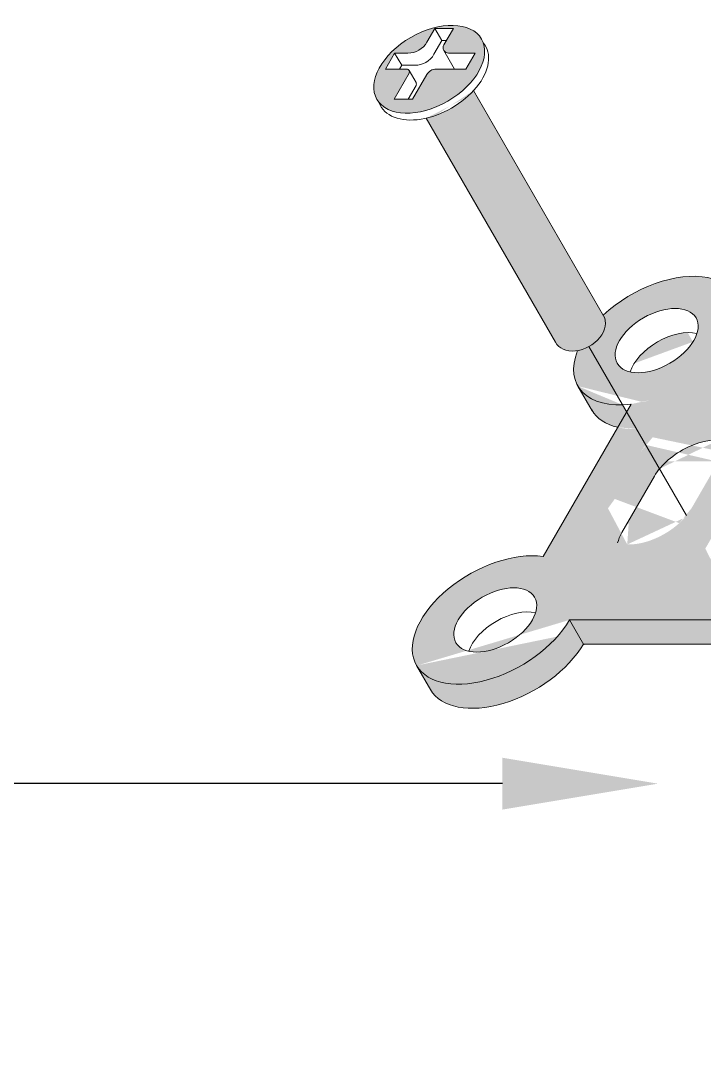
# Model space of a CAD drawing. Header units: metres. Extents: x 81 to 650, y -25 to 177.
# Drawn here: x 221.92 to 225.43, y 65.75 to 71.07 of the extents above; entities that cross this region are included whole.
import ezdxf

# ---------------------------------------------------------------- set-up
doc = ezdxf.new("R2010")
doc.units = ezdxf.units.M

# ---------------------------------------------------------------- blocks, each defined once
blk = doc.blocks.new('*E79')
at = {"lineweight": 0, "transparency": 33554687}
h = blk.add_hatch(color=252, dxfattribs=at)
h.dxf.hatch_style = 1
edge = h.paths.add_edge_path(flags=17)
edge.add_ellipse((10.6741, 9.69), major_axis=(-0.2023, -0.1168), ratio=0.57735, start_angle=360.1787, end_angle=407.1803)
edge.add_line((10.5861, 9.5249), (10.4998, 9.6744))
edge.add_ellipse((10.4768, 9.7187), major_axis=(-0.061, -0.0352), ratio=0.707107, start_angle=62.5657, end_angle=88.1573, ccw=False)
edge.add_ellipse((10.6741, 9.69), major_axis=(-0.2023, -0.1168), ratio=0.57735, start_angle=323.9924, end_angle=360.1787)
edge = h.paths.add_edge_path()
edge.add_ellipse((10.7397, 9.4033), major_axis=(-0.1138, -0.0657), ratio=0.57735, start_angle=135, end_angle=303.3651, ccw=False)
edge.add_line((10.847, 9.4033), (10.7636, 9.2588))
edge.add_ellipse((10.6563, 9.2588), major_axis=(-0.1138, -0.0657), ratio=0.57735, start_angle=123.3651, end_angle=135, ccw=False)
edge.add_ellipse((10.6563, 9.2588), major_axis=(-0.1138, -0.0657), ratio=0.57735, start_angle=28.1255, end_angle=123.3651, ccw=False)
edge.add_ellipse((10.6563, 9.2588), major_axis=(-0.1138, -0.0657), ratio=0.57735, start_angle=-45, end_angle=28.1255, ccw=False)
edge.add_line((10.549, 9.2588), (10.6325, 9.4033))
edge.add_ellipse((10.7397, 9.4033), major_axis=(-0.1138, -0.0657), ratio=0.57735, start_angle=303.3651, end_angle=315, ccw=False)
edge.add_line((10.6455, 9.422), (10.5967, 9.5065))
edge.add_line((10.5967, 9.5065), (10.3823, 9.1352))
edge.add_ellipse((10.2595, 8.9719), major_axis=(-0.2023, -0.1168), ratio=0.57735, start_angle=216.3729, end_angle=360.1787)
edge.add_ellipse((10.2595, 8.9719), major_axis=(-0.2023, -0.1168), ratio=0.57735, start_angle=360.1787, end_angle=495.0363)
edge.add_line((10.4502, 8.972), (10.8364, 8.972))
edge.add_line((10.8364, 8.972), (10.8708, 9.0316))
edge.add_line((10.8708, 9.0316), (10.8449, 9.0765))
edge.add_arc((11.2821, 9.3816), 0.5332, 205.093, 214.907, ccw=False)
edge.add_line((10.7993, 9.1555), (11.1079, 9.6901))
edge.add_line((11.1079, 9.6901), (10.8648, 9.6901))
edge.add_ellipse((10.6741, 9.69), major_axis=(-0.2023, -0.1168), ratio=0.57735, start_angle=135.0363, end_angle=179.5577)
edge.add_ellipse((10.6741, 9.69), major_axis=(-0.2023, -0.1168), ratio=0.57735, start_angle=179.5577, end_angle=291.6185)
edge.add_line((10.5369, 9.7555), (10.5378, 9.7539))
edge.add_ellipse((10.4768, 9.7187), major_axis=(-0.061, -0.0352), ratio=0.707107, start_angle=88.1573, end_angle=180, ccw=False)
edge.add_line((10.4998, 9.6744), (10.5861, 9.5249))
edge.add_ellipse((10.6741, 9.69), major_axis=(-0.2023, -0.1168), ratio=0.57735, start_angle=407.1803, end_angle=413.6088)
edge.add_line((10.6084, 9.5267), (10.5967, 9.5065))
edge.add_line((10.5967, 9.5065), (10.6455, 9.422))
edge = h.paths.add_edge_path(flags=0)
edge.add_ellipse((10.6741, 9.69), major_axis=(-0.1011, -0.0584), ratio=0.57735, start_angle=0, end_angle=147.9725, ccw=False)
edge.add_ellipse((10.6741, 9.69), major_axis=(-0.1011, -0.0584), ratio=0.57735, start_angle=147.9725, end_angle=360, ccw=False)
edge = h.paths.add_edge_path(flags=16)
edge.add_ellipse((10.2595, 8.9719), major_axis=(-0.1011, -0.0584), ratio=0.57735, start_angle=147.9725, end_angle=360, ccw=False)
edge.add_ellipse((10.2595, 8.9719), major_axis=(-0.1011, -0.0584), ratio=0.57735, start_angle=0, end_angle=147.9725, ccw=False)
edge = h.paths.add_edge_path(flags=17)
edge.add_ellipse((10.7755, 9.3414), major_axis=(-0.1138, -0.0657), ratio=0.57735, start_angle=208.1255, end_angle=303.3651, ccw=False)
edge.add_ellipse((10.7397, 9.4033), major_axis=(-0.1138, -0.0657), ratio=0.57735, start_angle=135, end_angle=303.3651)
edge.add_line((10.6455, 9.422), (10.6812, 9.3601))
edge = h.paths.add_edge_path(flags=17)
edge.add_ellipse((10.7755, 9.3414), major_axis=(-0.1138, -0.0657), ratio=0.57735, start_angle=303.3651, end_angle=315, ccw=False)
edge.add_line((10.6812, 9.3601), (10.6455, 9.422))
edge.add_ellipse((10.7397, 9.4033), major_axis=(-0.1138, -0.0657), ratio=0.57735, start_angle=303.3651, end_angle=315)
edge.add_line((10.6325, 9.4033), (10.549, 9.2588))
edge.add_ellipse((10.6563, 9.2588), major_axis=(-0.1138, -0.0657), ratio=0.57735, start_angle=-45, end_angle=28.1255)
edge.add_ellipse((10.6921, 9.1969), major_axis=(-0.1138, -0.0657), ratio=0.57735, start_angle=-45, end_angle=-28.1255, ccw=False)
edge.add_line((10.5848, 9.1969), (10.6682, 9.3414))
edge = h.paths.add_edge_path()
edge.add_ellipse((10.2952, 8.91), major_axis=(-0.2023, -0.1168), ratio=0.57735, start_angle=360.1787, end_angle=495.0363)
edge.add_line((10.486, 8.9101), (10.4502, 8.972))
edge.add_ellipse((10.2595, 8.9719), major_axis=(-0.2023, -0.1168), ratio=0.57735, start_angle=360.1787, end_angle=495.0363, ccw=False)
edge.add_line((10.0574, 8.8548), (10.0932, 8.7928))
h.paths.add_polyline_path([(10.8721, 8.9101), (10.8364, 8.972), (10.4502, 8.972), (10.486, 8.9101)], flags=17)
h.paths.add_polyline_path([(10.8721, 8.9101), (10.9065, 8.9697), (10.8708, 9.0316), (10.8364, 8.972)], flags=17)
edge = h.paths.add_edge_path(flags=16)
edge.add_ellipse((10.7098, 9.628), major_axis=(-0.1011, -0.0584), ratio=0.57735, start_angle=212.0275, end_angle=327.9725, ccw=False)
edge.add_ellipse((10.6741, 9.69), major_axis=(-0.1011, -0.0584), ratio=0.57735, start_angle=147.9725, end_angle=360)
edge.add_ellipse((10.6741, 9.69), major_axis=(-0.1011, -0.0584), ratio=0.57735, start_angle=0, end_angle=147.9725)
edge = h.paths.add_edge_path(flags=17)
edge.add_ellipse((10.7098, 9.628), major_axis=(-0.2023, -0.1168), ratio=0.57735, start_angle=360.1787, end_angle=391.9788)
edge.add_line((10.574, 9.4671), (10.5967, 9.5065))
edge.add_line((10.5967, 9.5065), (10.5861, 9.5249))
edge.add_ellipse((10.6741, 9.69), major_axis=(-0.2023, -0.1168), ratio=0.57735, start_angle=360.1787, end_angle=407.1803, ccw=False)
edge.add_line((10.472, 9.5728), (10.5078, 9.5109))
edge = h.paths.add_edge_path(flags=0)
edge.add_ellipse((10.2952, 8.91), major_axis=(-0.1011, -0.0584), ratio=0.57735, start_angle=212.0275, end_angle=327.9725, ccw=False)
edge.add_ellipse((10.2595, 8.9719), major_axis=(-0.1011, -0.0584), ratio=0.57735, start_angle=147.9725, end_angle=360)
edge.add_ellipse((10.2595, 8.9719), major_axis=(-0.1011, -0.0584), ratio=0.57735, start_angle=0, end_angle=147.9725)
h.paths.add_polyline_path([(14.2673, 8.0122), (13.8138, 8.7738, -0.108807), (13.2331, 8.6513, -0.159778), (12.9242, 8.7738), (11.9676, 8.7738, -0.112417), (11.3691, 8.6431, -0.165887), (11.0506, 8.7738), (10.8173, 8.7738), (11.3489, 7.8531), (11.4407, 8.0122), (12.1818, 8.0122), (11.834, 8.6146), (13.1785, 8.6146), (13.5263, 8.0122)])
h.paths.add_polyline_path([(14.2673, 8.0122, 0.049949), (14.5053, 8.1499), (14.6621, 8.0594), (14.1243, 8.9674, -0.066618), (13.8138, 8.7738)])
edge = h.paths.add_edge_path()
edge.add_line((14.6621, 8.0594), (15.0948, 8.8088))
edge.add_line((15.0948, 8.8088), (15.0304, 8.9204))
edge.add_ellipse((14.8434, 8.9267), major_axis=(-0.2023, -0.1168), ratio=0.57735, start_angle=360.0826, end_angle=492.8376, ccw=False)
edge.add_ellipse((14.8434, 8.9267), major_axis=(-0.2023, -0.1168), ratio=0.57735, start_angle=359.9174, end_angle=360.0826, ccw=False)
edge.add_line((14.641, 8.8101), (14.6055, 8.8717))
edge.add_ellipse((14.8076, 8.9886), major_axis=(-0.2023, -0.1168), ratio=0.57735, start_angle=337.0243, end_angle=360.0826, ccw=False)
edge.add_line((14.5951, 8.9267), (14.2665, 8.9267))
edge.add_line((14.2665, 8.9267), (14.2308, 8.9886))
edge.add_line((14.2308, 8.9886), (14.2487, 9.0196))
edge.add_line((14.2487, 9.0196), (14.2248, 9.0196))
edge.add_line((14.2248, 9.0196), (14.1891, 9.0815))
edge.add_line((14.1891, 9.0815), (14.1238, 8.9684))
edge.add_line((14.1238, 8.9684), (14.6621, 8.0594))
edge = h.paths.add_edge_path()
edge.add_ellipse((14.8076, 8.9886), major_axis=(-0.2023, -0.1168), ratio=0.57735, start_angle=315, end_angle=337.0243)
edge.add_ellipse((14.8076, 8.9886), major_axis=(-0.2023, -0.1168), ratio=0.57735, start_angle=337.0243, end_angle=360.0826)
edge.add_ellipse((14.8076, 8.9886), major_axis=(-0.2023, -0.1168), ratio=0.57735, start_angle=360.0826, end_angle=539.587)
edge.add_line((15.0104, 9.1045), (15.0094, 9.1062))
edge.add_ellipse((14.8076, 8.9886), major_axis=(-0.2023, -0.1168), ratio=0.57735, start_angle=540.413, end_angle=571.9971)
edge.add_ellipse((14.8076, 8.9886), major_axis=(-0.2023, -0.1168), ratio=0.57735, start_angle=571.9971, end_angle=593.6269)
edge.add_line((14.8733, 9.1519), (15.0993, 9.5434))
edge.add_ellipse((15.2222, 9.7067), major_axis=(-0.2023, -0.1168), ratio=0.57735, start_angle=36.3731, end_angle=179.587)
edge.add_line((15.425, 9.8226), (15.424, 9.8243))
edge.add_ellipse((15.2222, 9.7067), major_axis=(-0.2023, -0.1168), ratio=0.57735, start_angle=180.413, end_angle=315)
edge.add_line((15.0315, 9.7067), (14.6454, 9.7067))
edge.add_line((14.6454, 9.7067), (14.6122, 9.6492))
edge.add_line((14.6122, 9.6492), (14.7327, 9.4405))
edge.add_ellipse((14.8254, 9.4199), major_axis=(-0.1138, -0.0657), ratio=0.57735, start_angle=135, end_angle=302.1902, ccw=False)
edge.add_line((14.9327, 9.4199), (14.8493, 9.2754))
edge.add_ellipse((14.742, 9.2754), major_axis=(-0.1138, -0.0657), ratio=0.57735, start_angle=124.556, end_angle=135, ccw=False)
edge.add_line((14.8363, 9.2565), (14.8362, 9.2566))
edge.add_ellipse((14.742, 9.2754), major_axis=(-0.1138, -0.0657), ratio=0.57735, start_angle=28.1255, end_angle=123.3651, ccw=False)
edge.add_ellipse((14.742, 9.2754), major_axis=(-0.1138, -0.0657), ratio=0.57735, start_angle=-45, end_angle=28.1255, ccw=False)
edge.add_line((14.6347, 9.2754), (14.7182, 9.4199))
edge.add_ellipse((14.8254, 9.4199), major_axis=(-0.1138, -0.0657), ratio=0.57735, start_angle=302.1902, end_angle=315, ccw=False)
edge.add_line((14.7327, 9.4405), (14.6122, 9.6492))
edge.add_line((14.6122, 9.6492), (14.5917, 9.6138))
edge.add_line((14.5917, 9.6138), (14.4964, 9.6138))
edge.add_line((14.4964, 9.6138), (14.1891, 9.0815))
edge.add_line((14.1891, 9.0815), (14.2844, 9.0815))
edge.add_line((14.2844, 9.0815), (14.2308, 8.9886))
edge.add_line((14.2308, 8.9886), (14.6169, 8.9886))
edge = h.paths.add_edge_path(flags=17)
edge.add_line((15.1351, 9.4815), (15.0993, 9.5434))
edge.add_line((15.0993, 9.5434), (14.8733, 9.1519))
edge.add_ellipse((14.8076, 8.9886), major_axis=(-0.2023, -0.1168), ratio=0.57735, start_angle=571.9971, end_angle=593.6269, ccw=False)
edge.add_line((14.9434, 9.1495), (15.1351, 9.4815))
edge = h.paths.add_edge_path()
edge.add_ellipse((15.258, 9.6447), major_axis=(-0.2023, -0.1168), ratio=0.57735, start_angle=36.3731, end_angle=180.413)
edge.add_line((15.4597, 9.7623), (15.425, 9.8226))
edge.add_ellipse((15.2222, 9.7067), major_axis=(-0.2023, -0.1168), ratio=0.57735, start_angle=36.3731, end_angle=179.587, ccw=False)
edge.add_line((15.0993, 9.5434), (15.1351, 9.4815))
edge = h.paths.add_edge_path()
edge.add_ellipse((14.8434, 8.9267), major_axis=(-0.2023, -0.1168), ratio=0.57735, start_angle=360.0826, end_angle=492.8376)
edge.add_ellipse((14.8434, 8.9267), major_axis=(-0.2023, -0.1168), ratio=0.57735, start_angle=492.8376, end_angle=493.6)
edge.add_ellipse((14.8434, 8.9267), major_axis=(-0.2023, -0.1168), ratio=0.57735, start_angle=493.6, end_angle=509.6611)
edge.add_ellipse((14.8434, 8.9267), major_axis=(-0.2023, -0.1168), ratio=0.57735, start_angle=509.6611, end_angle=540.413)
edge.add_line((15.0452, 9.0443), (15.0104, 9.1045))
edge.add_ellipse((14.8076, 8.9886), major_axis=(-0.2023, -0.1168), ratio=0.57735, start_angle=360.0826, end_angle=539.587, ccw=False)
edge.add_line((14.6055, 8.8717), (14.6412, 8.8097))
h.paths.add_polyline_path([(12.9242, 8.7738, -0.11008), (12.7825, 8.9574), (12.7089, 9.0848, -0.038924), (12.6669, 9.1563), (12.5649, 9.2182), (12.5531, 9.2388, -0.113343), (12.5835, 9.3481, -0.133587), (12.6785, 9.4503), (12.6106, 9.5679), (12.2582, 8.9574), (12.2581, 8.9574, -0.062528), (11.9676, 8.7738)])

msp = doc.modelspace()

# ---------------------------------------------------------------- hatches: boundary and pattern name
at = {"lineweight": 0, "transparency": 33554687}
h = msp.add_hatch(color=252, dxfattribs=at)
h.dxf.hatch_style = 1
edge = h.paths.add_edge_path()
edge.add_ellipse((224.015, 70.819), major_axis=(0.2687, 0.1551), ratio=0.61096, start_angle=186.1174, end_angle=540)
edge.add_ellipse((224.015, 70.819), major_axis=(0.2687, 0.1551), ratio=0.61096, start_angle=180, end_angle=186.1174)
edge = h.paths.add_edge_path(flags=16)
edge.add_line((224.2507, 70.9018), (224.2033, 70.8198))
edge.add_line((224.2033, 70.8198), (224.0508, 70.8198))
edge.add_ellipse((224.0508, 70.7632), major_axis=(0.04, 0.04), ratio=1, start_angle=45, end_angle=105)
edge.add_line((224.0018, 70.7915), (223.9288, 70.665))
edge.add_line((223.9288, 70.665), (223.834, 70.665))
edge.add_line((223.834, 70.665), (223.9111, 70.7985))
edge.add_ellipse((223.8989, 70.8056), major_axis=(-0.01, 0.01), ratio=1, start_angle=195, end_angle=315)
edge.add_line((223.8989, 70.8198), (223.79, 70.8198))
edge.add_line((223.79, 70.8198), (223.8373, 70.9018))
edge.add_line((223.8373, 70.9018), (223.9054, 70.9018))
edge.add_ellipse((223.9054, 71.015), major_axis=(0.08, 0.08), ratio=1, start_angle=225, end_angle=285)
edge.add_line((224.0034, 70.9584), (224.044, 71.0288))
edge.add_line((224.044, 71.0288), (224.1388, 71.0288))
edge.add_line((224.1388, 71.0288), (224.09, 70.9443))
edge.add_ellipse((224.1145, 70.9301), major_axis=(0.02, 0.02), ratio=1, start_angle=105, end_angle=225)
edge.add_line((224.1145, 70.9018), (224.2507, 70.9018))
edge = h.paths.add_edge_path()
edge.add_ellipse((224.789, 69.482), major_axis=(0.122, 0.0704), ratio=0.707107, start_angle=176.8175, end_angle=222.794)
edge.add_ellipse((224.789, 69.482), major_axis=(0.122, 0.0704), ratio=0.707107, start_angle=222.794, end_angle=268.1573)
edge.add_ellipse((224.789, 69.482), major_axis=(0.122, 0.0704), ratio=0.707107, start_angle=268.1573, end_angle=270)
edge.add_ellipse((224.789, 69.482), major_axis=(0.122, 0.0704), ratio=0.707107, start_angle=270, end_angle=314.2833)
edge.add_ellipse((224.789, 69.482), major_axis=(0.122, 0.0704), ratio=0.707107, start_angle=-45.7167, end_angle=0)
edge.add_line((224.911, 69.5524), (224.2429, 70.7096))
edge.add_ellipse((224.0352, 70.784), major_axis=(0.2687, 0.1551), ratio=0.61096, start_angle=243.4154, end_angle=297.3821, ccw=False)
edge.add_line((223.9998, 70.5678), (224.6645, 69.4164))
edge = h.paths.add_edge_path(flags=0)
edge.add_line((224.0394, 70.8961), (224.08, 70.9665))
edge.add_line((224.08, 70.9665), (224.044, 71.0288))
edge.add_line((224.044, 71.0288), (224.0034, 70.9584))
edge.add_ellipse((223.9054, 71.015), major_axis=(0.08, 0.08), ratio=1, start_angle=225, end_angle=285, ccw=False)
edge.add_line((223.9054, 70.9018), (223.8373, 70.9018))
edge.add_line((223.8373, 70.9018), (223.8733, 70.8395))
edge.add_line((223.8733, 70.8395), (223.9414, 70.8395))
edge.add_ellipse((223.9414, 70.9526), major_axis=(0.08, 0.08), ratio=1, start_angle=225, end_angle=285)
edge = h.paths.add_edge_path(flags=0)
edge.add_ellipse((223.9348, 70.7433), major_axis=(-0.01, 0.01), ratio=1, start_angle=195, end_angle=255)
edge.add_line((223.9471, 70.7504), (223.9111, 70.8127))
edge.add_ellipse((223.8989, 70.8056), major_axis=(-0.01, 0.01), ratio=1, start_angle=195, end_angle=255, ccw=False)
edge.add_line((223.9111, 70.7985), (223.834, 70.665))
edge.add_line((223.834, 70.665), (223.906, 70.665))
edge.add_line((223.906, 70.665), (223.9471, 70.7362))
edge = h.paths.add_edge_path(flags=0)
edge.add_ellipse((224.0508, 70.7632), major_axis=(0.04, 0.04), ratio=1, start_angle=45, end_angle=105, ccw=False)
edge.add_line((224.0508, 70.8198), (224.1455, 70.8198))
edge.add_line((224.1455, 70.8198), (224.09, 70.916))
edge.add_ellipse((224.1145, 70.9301), major_axis=(0.02, 0.02), ratio=1, start_angle=105, end_angle=165, ccw=False)
edge.add_line((224.09, 70.9443), (224.1028, 70.9665))
edge.add_line((224.1028, 70.9665), (224.08, 70.9665))
edge.add_line((224.08, 70.9665), (224.0394, 70.8961))
edge.add_ellipse((223.9414, 70.9526), major_axis=(0.08, 0.08), ratio=1, start_angle=225, end_angle=285, ccw=False)
edge.add_line((223.9414, 70.8395), (223.8733, 70.8395))
edge.add_line((223.8733, 70.8395), (223.8619, 70.8198))
edge.add_line((223.8619, 70.8198), (223.8989, 70.8198))
edge.add_ellipse((223.8989, 70.8056), major_axis=(0.01, 0.01), ratio=1, start_angle=345, end_angle=405, ccw=False)
edge.add_line((223.9111, 70.8127), (223.9471, 70.7504))
edge.add_ellipse((223.9348, 70.7433), major_axis=(-0.01, 0.01), ratio=1, start_angle=195, end_angle=255, ccw=False)
edge.add_line((223.9471, 70.7362), (223.906, 70.665))
edge.add_line((223.906, 70.665), (223.9288, 70.665))
edge.add_line((223.9288, 70.665), (224.0018, 70.7915))
edge = h.paths.add_edge_path(flags=0)
edge.add_line((224.2033, 70.8198), (224.2507, 70.9018))
edge.add_line((224.2507, 70.9018), (224.1145, 70.9018))
edge.add_ellipse((224.1145, 70.9301), major_axis=(0.02, 0.02), ratio=1, start_angle=165, end_angle=225, ccw=False)
edge.add_line((224.09, 70.916), (224.1455, 70.8198))
edge.add_line((224.1455, 70.8198), (224.2033, 70.8198))
h.paths.add_polyline_path([(223.8619, 70.8198), (223.8733, 70.8395), (223.8373, 70.9018), (223.79, 70.8198)], flags=0)

# ---------------------------------------------------------------- linework, layer by layer
for p, q in [((224.0034, 70.9584), (224.044, 71.0288)), ((224.044, 71.0288), (224.1388, 71.0288)), ((224.044, 71.0288), (224.08, 70.9665)), ((224.1388, 71.0288), (224.09, 70.9443)), ((224.0394, 70.8961), (224.08, 70.9665)), ((224.08, 70.9665), (224.1028, 70.9665)), ((223.79, 70.8198), (223.8373, 70.9018)), ((223.8373, 70.9018), (223.9054, 70.9018)), ((223.8373, 70.9018), (223.8733, 70.8395)), ((224.09, 70.916), (224.1455, 70.8198)), ((224.1145, 70.9018), (224.2507, 70.9018)), ((224.2507, 70.9018), (224.2033, 70.8198)), ((223.8733, 70.8395), (223.8619, 70.8198)), ((223.8733, 70.8395), (223.9414, 70.8395)), ((223.8989, 70.8198), (223.79, 70.8198)), ((223.834, 70.665), (223.9111, 70.7985)), ((223.9471, 70.7504), (223.9111, 70.8127)), ((224.0018, 70.7915), (223.9288, 70.665)), ((224.2033, 70.8198), (224.0508, 70.8198)), ((223.906, 70.665), (223.9471, 70.7362)), ((224.911, 69.5524), (224.2429, 70.7096)), ((223.9288, 70.665), (223.834, 70.665)), ((224.6645, 69.4164), (223.9998, 70.5678)), ((224.7792, 69.1907), (224.8527, 69.0635)), ((225.0521, 69.098), (224.6, 68.315)), ((225.1718, 68.7274), (225.0049, 68.4384)), ((225.5081, 67.9887), (224.7358, 67.9887)), ((224.7358, 67.9887), (224.8092, 67.8614)), ((224.8073, 67.8648), (225.5796, 67.8648)), ((223.9499, 67.7546), (224.0234, 67.6274))]:
    msp.add_line(p, q, dxfattribs=at)
at = {"lineweight": 0, "ltscale": 8, "transparency": 33554687}
msp.add_line((224.8349, 69.3935), (225.3365, 68.5248), dxfattribs=at)
at = {"linetype": 'ByBlock', "lineweight": -2, "transparency": 33554687}
msp.add_line((224.3907, 67.1471), (217.7729, 67.1471), dxfattribs=at)
at = {"lineweight": 0, "transparency": 33554687, "extrusion": (0, 0, -1)}
for centre, major_axis, ratio, start_param, end_param in [((224.015, 70.819), (0.2687, 0.1551), 0.61096, 3.141593, 9.424778), ((224.0352, 70.784), (0.2687, 0.1551), 0.61096, -0.106769, 3.248361), ((224.789, 69.482), (0.122, 0.0704), 0.707107, 0, 3.197137)]:
    msp.add_ellipse(centre, major_axis=major_axis, ratio=ratio, start_param=start_param, end_param=end_param, dxfattribs=at)
at = {"lineweight": 0, "transparency": 33554687}
for centre, major_axis, ratio, start_param, end_param in [((223.9054, 71.015), (-0.08, 0.08), 1, 2.356194, 3.403392), ((224.1145, 70.9301), (-0.02, 0.02), 1, 0.261799, 2.356194), ((223.9414, 70.9526), (-0.08, 0.08), 1, 2.356195, 3.403392), ((223.8989, 70.8056), (-0.01, 0.01), 1, 3.403392, 5.497787), ((224.0508, 70.7632), (0.04, 0.04), 1, 0.785398, 1.832596), ((223.9348, 70.7433), (0.01, 0.01), 1, 4.974188, 6.021386), ((225.1835, 69.4246), (0.4045, 0.2336), 0.57735, -0.784765, 1.94811), ((225.1835, 69.4246), (0.2023, 0.1168), 0.57735, 3.141593, 9.424778), ((225.255, 69.3007), (0.2023, 0.1168), 0.57735, 0.558985, 2.582608), ((225.1835, 69.4246), (0.4045, 0.2336), 0.57735, 2.513142, 4.077242), ((225.255, 69.3007), (0.4045, 0.2336), 0.57735, 3.138474, 3.699728), ((225.3863, 68.7274), (0.2275, 0.1314), 0.57735, 0.490883, 2.356194), ((225.2195, 68.4384), (0.2275, 0.1314), 0.57735, 2.356194, 2.65071), ((224.3543, 67.9885), (0.4045, 0.2336), 0.57735, 0.634827, 5.49842), ((224.3543, 67.9885), (0.2023, 0.1168), 0.57735, 3.141593, 9.424778), ((224.4258, 67.8646), (0.2023, 0.1168), 0.57735, 0.558985, 2.582608), ((224.4258, 67.8646), (0.4045, 0.2336), 0.57735, 3.138474, 5.49842)]:
    msp.add_ellipse(centre, major_axis=major_axis, ratio=ratio, start_param=start_param, end_param=end_param, dxfattribs=at)
msp.add_solid([(224.3907, 67.2805), (225.1907, 67.1471), (224.3907, 67.0138)], dxfattribs=at)

# ---------------------------------------------------------------- block references
at = {"xscale": 2, "yscale": 2}
msp.add_blockref('*E79', (203.8354, 50.0447), dxfattribs=at)

doc.saveas('drawing.dxf')
